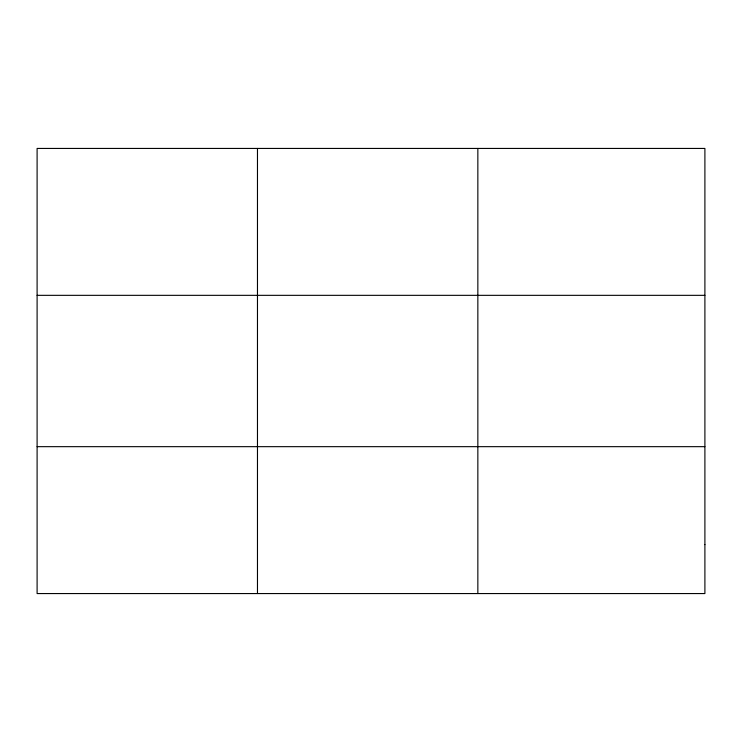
<?xml version="1.0" encoding="UTF-8"?>
<svg xmlns="http://www.w3.org/2000/svg" width="742" height="742" viewBox="0 0 742 742"><rect width="100%" height="100%" fill="white"/><g stroke="black" fill="none" stroke-linecap="round" stroke-linejoin="round"><path stroke-width="1.11" d="M257.474 593.563L257.474 148.437M477.848 593.563L477.848 148.437M37.1 295.335L704.9 295.335M37.1 446.665L704.9 446.665M704.9 544.6L704.9 593.563L37.1 593.563L37.1 148.437L704.9 148.437L704.9 544.6"/></g></svg>
